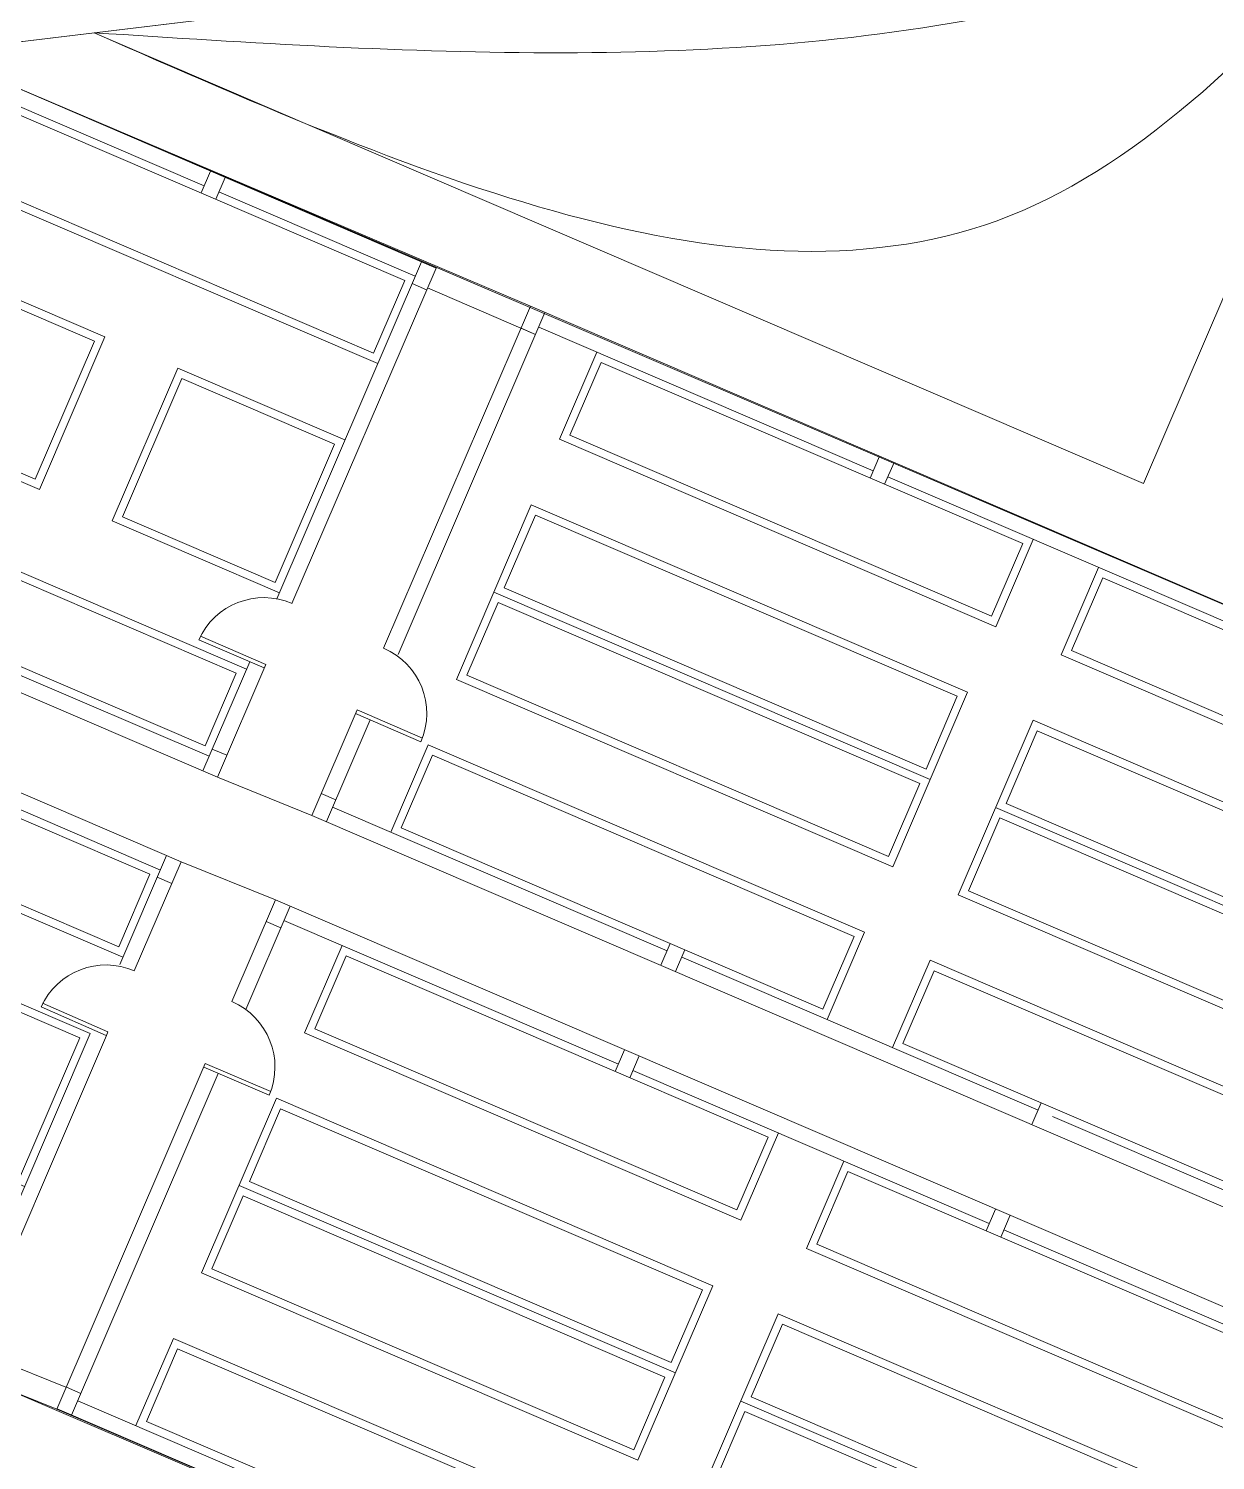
# Model space of a CAD drawing. Header units: metres. Extents: x -48 to 2360, y -1392 to 453.
# Drawn here: x 708.25 to 723.25, y -960.69 to -942.6 of the extents above; entities that cross this region are included whole.
import ezdxf

# ---------------------------------------------------------------- set-up
doc = ezdxf.new("R2010")
doc.units = ezdxf.units.M
doc.layers.add('JARDINERAS', color=93, linetype='Continuous', lineweight=5, transparency=0.4)
doc.layers.add('MUEBLES', color=223, linetype='Continuous', lineweight=5, transparency=0.3)
doc.layers.add('TODO', color=210, linetype='Continuous', lineweight=5)

msp = doc.modelspace()

# ---------------------------------------------------------------- linework, layer by layer
at = {"layer": 'JARDINERAS', "ltscale": 0.05, "transparency": 33554687}
for points in [[(725.492, -940.997), (720.802, -944.905), (709.077, -942.655)], [(725.492, -940.997), (720.799, -942.367), (709.077, -942.655)]]:
    msp.add_spline(points, degree=3, dxfattribs=at)
at = {"layer": 'MUEBLES', "transparency": 33554687}
for points in [[(707.647, -944.572), (712.609, -946.703), (713.004, -945.784), (708.042, -943.654)], [(707.154, -945.721), (706.404, -947.467), (708.334, -948.295), (709.084, -946.55)], [(715.483, -946.82), (715.088, -947.739), (720.418, -950.027), (720.812, -949.109)], [(710.186, -947.023), (709.437, -948.769), (711.366, -949.598), (712.116, -947.852)], [(705.517, -949.534), (710.479, -951.665), (710.873, -950.746), (705.911, -948.615)], [(714.654, -948.75), (714.26, -949.669), (719.589, -951.957), (719.984, -951.038)], [(721.823, -949.543), (721.428, -950.461), (726.758, -952.75), (727.152, -951.831)], [(714.181, -949.852), (713.786, -950.771), (719.115, -953.06), (719.51, -952.141)], [(704.821, -951.153), (709.783, -953.284), (709.389, -954.203), (704.427, -952.072)], [(720.994, -951.472), (720.6, -952.391), (725.929, -954.68), (726.324, -953.761)], [(713.352, -951.782), (712.957, -952.701), (718.287, -954.989), (718.681, -954.07)], [(720.521, -952.575), (720.126, -953.494), (725.456, -955.782), (725.85, -954.863)], [(711.868, -955.237), (712.263, -954.318), (717.593, -956.607), (717.198, -957.525)], [(706.216, -956.269), (706.966, -954.523), (708.896, -955.351), (708.146, -957.097)], [(719.692, -954.504), (719.298, -955.423), (724.627, -957.712), (725.022, -956.793)], [(711.04, -957.167), (711.434, -956.248), (716.764, -958.536), (716.369, -959.455)], [(718.209, -957.959), (718.603, -957.041), (723.933, -959.329), (723.538, -960.248)], [(710.566, -958.269), (710.961, -957.35), (716.29, -959.639), (715.896, -960.558)], [(717.38, -959.889), (717.775, -958.97), (723.104, -961.259), (722.71, -962.177)], [(709.738, -960.199), (710.132, -959.28), (715.462, -961.568), (715.067, -962.487)], [(716.907, -960.992), (717.301, -960.073), (722.631, -962.361), (722.236, -963.28)]]:
    msp.add_lwpolyline(points, close=True, dxfattribs=at)
for points in [[(707.516, -944.625), (712.662, -946.834)], [(706.273, -947.519), (708.386, -948.427), (709.215, -946.497), (707.102, -945.59)], [(715.43, -946.689), (714.957, -947.791), (720.47, -950.159), (720.943, -949.056)], [(712.247, -947.799), (710.134, -946.892), (709.305, -948.821), (711.419, -949.729)], [(711.004, -950.694), (705.859, -948.484)], [(714.602, -948.618), (713.655, -950.824), (719.168, -953.191), (720.115, -950.986)], [(720.115, -950.986), (714.602, -948.618)], [(721.77, -949.411), (721.297, -950.514), (726.81, -952.881), (727.284, -951.779)], [(714.128, -949.721), (719.641, -952.088)], [(720.942, -951.341), (719.995, -953.546), (725.508, -955.913), (726.455, -953.708)], [(726.455, -953.708), (720.942, -951.341)], [(718.339, -955.121), (718.813, -954.018), (713.3, -951.651), (712.826, -952.753)], [(709.441, -954.334), (704.296, -952.125)], [(720.468, -952.444), (725.982, -954.811)], [(717.724, -956.554), (717.25, -957.657), (711.737, -955.289), (712.211, -954.187)], [(708.198, -957.229), (706.085, -956.321), (706.914, -954.392), (709.027, -955.299)], [(724.68, -957.843), (725.153, -956.74), (719.64, -954.373), (719.166, -955.476)], [(711.382, -956.116), (716.895, -958.484)], [(724.064, -959.277), (723.591, -960.379), (718.077, -958.012), (718.551, -956.909)], [(710.909, -957.219), (716.422, -959.586)], [(716.895, -958.484), (715.948, -960.689), (710.435, -958.322)], [(717.722, -958.839), (723.235, -961.206)], [(709.607, -960.251), (710.08, -959.149), (715.593, -961.516), (715.12, -962.619)], [(717.249, -959.941), (722.762, -962.309)]]:
    msp.add_lwpolyline(points, dxfattribs=at)
at = {"layer": 'TODO', "ltscale": 0.05, "transparency": 33554687}
for p in [(725.492, -940.997), (709.205, -942.71)]:
    msp.add_line(p, (722.336, -948.348), dxfattribs=at)
at = {"layer": 'TODO', "transparency": 33554687}
for p, q in [((707.885, -943.26), (713.671, -945.716)), ((711.386, -949.806), (713.214, -945.548)), ((714.774, -946.189), (712.92, -950.508)), ((711.248, -950.634), (710.421, -950.279)), ((711.228, -950.68), (710.401, -950.324)), ((711.044, -950.601), (710.452, -951.98)), ((712.381, -951.256), (713.208, -951.611)), ((712.4, -951.21), (713.227, -951.565)), ((711.828, -952.543), (710.636, -952.059)), ((709.994, -953.048), (709.401, -954.427)), ((710.177, -953.127), (711.371, -953.608)), ((710.993, -954.994), (711.554, -953.687)), ((709.232, -955.321), (708.407, -954.961)), ((709.252, -955.275), (708.427, -954.915)), ((709.252, -955.275), (709.235, -955.322)), ((710.483, -955.676), (708.608, -960.042)), ((710.483, -955.676), (711.31, -956.031)), ((710.647, -955.801), (708.793, -960.119)), ((710.463, -955.722), (711.29, -956.077)), ((710.435, -958.322), (711.382, -956.116)), ((716.775, -961.044), (717.722, -958.839)), ((722.391, -965.961), (708.608, -960.042))]:
    msp.add_line(p, q, dxfattribs=at)
at = {"layer": 'TODO', "ltscale": 7, "transparency": 33554687}
for p, q in [((714.59, -946.11), (713.671, -945.716)), ((714.656, -946.465), (713.29, -945.878)), ((708.719, -959.764), (707.532, -959.288)), ((708.608, -960.042), (707.624, -959.648))]:
    msp.add_line(p, q, dxfattribs=at)
at = {"layer": 'TODO', "ltscale": 0.05, "transparency": 33554687, "flags": 128}
for points in [[(733.673, -939.688), (693.708, -944.508)], [(733.672, -939.689), (693.708, -944.508)]]:
    msp.add_lwpolyline(points, dxfattribs=at)
at = {"layer": 'TODO', "ltscale": 7, "transparency": 33554687}
msp.add_lwpolyline([(707.531, -944.084), (705.419, -943.184), (700.132, -955.6), (700.476, -956.193), (702.041, -956.859), (701.902, -957.191), (722.391, -965.961), (728.373, -952.029), (707.885, -943.26), (707.531, -944.084)], dxfattribs=at)
at = {"layer": 'TODO', "transparency": 33554687}
for points in [[(711.578, -949.864), (713.398, -945.627), (707.885, -943.26), (706.059, -947.512)], [(710.47, -944.588), (707.989, -943.522)], [(710.549, -944.404), (710.431, -944.679)], [(710.615, -944.758), (710.733, -944.483)], [(713.135, -945.732), (710.654, -944.666)], [(713.096, -945.824), (713.279, -945.903)], [(728.373, -952.029), (714.59, -946.11), (712.736, -950.429)], [(714.472, -946.386), (714.656, -946.465)], [(718.922, -948.188), (714.695, -946.373)], [(719.001, -948.004), (718.882, -948.28)], [(719.066, -948.359), (719.185, -948.083)], [(723.608, -950.2), (719.106, -948.267)], [(705.123, -949.692), (710.636, -952.059), (711.248, -950.634)], [(704.664, -950.759), (710.177, -953.127), (709.585, -954.506)], [(708.05, -950.731), (710.531, -951.796)], [(712.4, -951.21), (711.828, -952.543), (725.611, -958.461)], [(712.012, -952.621), (712.565, -951.335)], [(710.754, -951.783), (710.57, -951.704)], [(707.434, -952.166), (709.915, -953.232)], [(712.13, -952.346), (711.947, -952.267)], [(712.091, -952.438), (716.318, -954.253)], [(710.059, -953.402), (709.875, -953.323)], [(710.818, -954.895), (711.371, -953.608), (725.154, -959.527)], [(711.436, -953.963), (711.252, -953.884)], [(711.476, -953.871), (715.702, -955.686)], [(716.357, -954.161), (716.239, -954.436)], [(716.423, -954.515), (716.541, -954.24)], [(716.502, -954.332), (721.004, -956.265)], [(707.232, -959.48), (709.027, -955.299)], [(709.235, -955.322), (707.415, -959.559)], [(715.663, -955.778), (715.781, -955.502)], [(715.965, -955.581), (715.847, -955.857)], [(715.886, -955.765), (720.389, -957.698)], [(721.044, -956.173), (720.925, -956.449)], [(721.188, -956.344), (725.507, -958.198)], [(720.349, -957.79), (720.467, -957.515)], [(720.651, -957.593), (720.533, -957.869)], [(720.572, -957.777), (724.891, -959.632)], [(708.727, -959.765), (708.911, -959.844)], [(722.392, -965.959), (708.609, -960.041)], [(713.098, -961.751), (708.871, -959.936)]]:
    msp.add_lwpolyline(points, dxfattribs=at)
for centre, start, end in [((711.223, -950.691), 66.7615, 155.9836), ((712.381, -951.256), 336.7615, 66.7615), ((709.228, -955.332), 66.4374, 155.6595), ((710.463, -955.722), 336.7615, 66.7615)]:
    msp.add_arc(centre, 0.9, start, end, dxfattribs=at)

doc.saveas('drawing.dxf')
